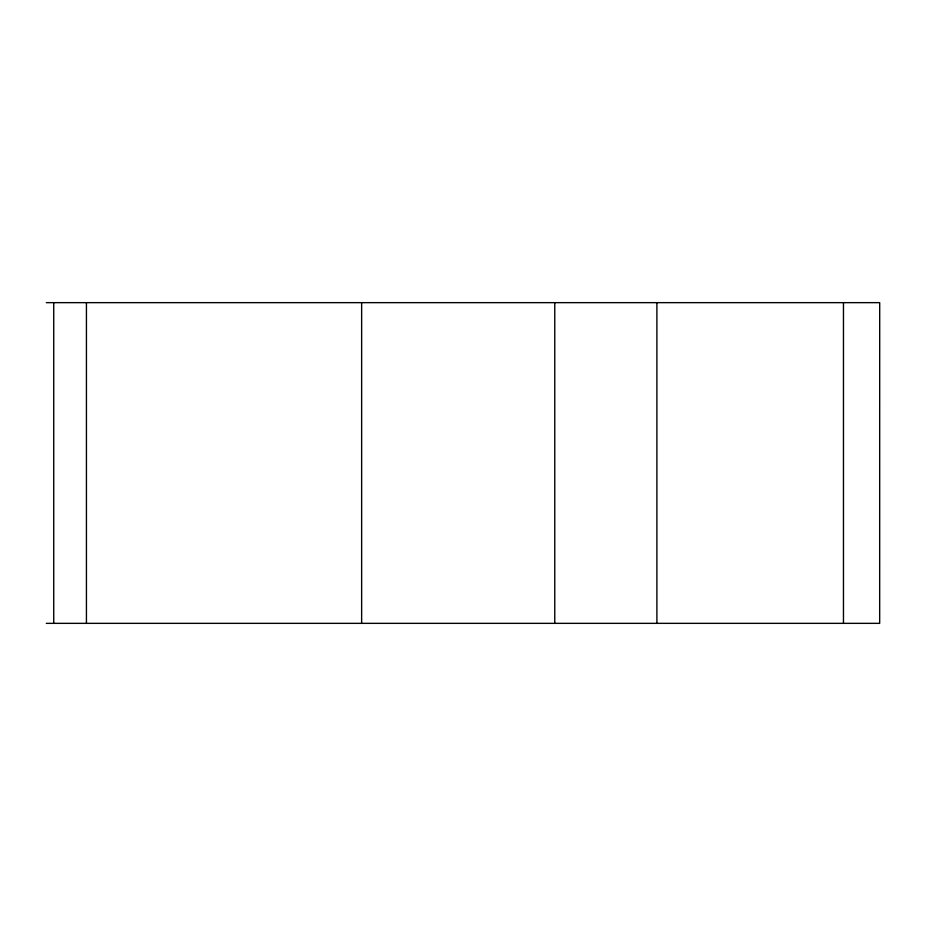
<?xml version="1.0" encoding="UTF-8"?>
<svg xmlns="http://www.w3.org/2000/svg" width="926" height="926" viewBox="0 0 926 926"><rect width="100%" height="100%" fill="white"/><g stroke="black" fill="none" stroke-linecap="round" stroke-linejoin="round"><path stroke-width="1.39" d="M46.3 302.652L879.7 302.652L879.677 623.348L46.3 623.348M843.47 302.652L843.47 623.348M656.893 302.652L656.893 623.348M554.767 302.652L554.767 623.348M361.638 302.652L361.638 623.348M86.431 302.652L86.431 623.348M53.731 302.652L53.731 623.348"/></g></svg>
